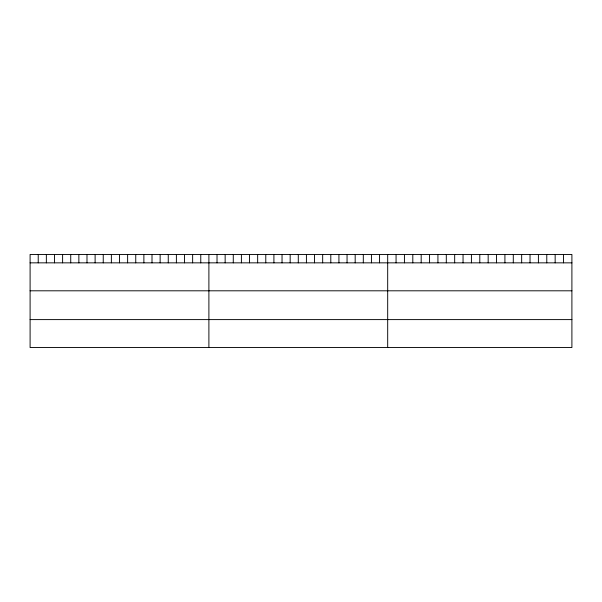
<?xml version="1.0" encoding="UTF-8"?>
<svg xmlns="http://www.w3.org/2000/svg" width="602" height="602" viewBox="0 0 602 602"><rect width="100%" height="100%" fill="white"/><g stroke="black" fill="none" stroke-linecap="round" stroke-linejoin="round"><path stroke-width="0.9" d="M571.9 262.848L571.9 347.55L30.1 347.55L30.1 254.45L571.9 254.45L571.9 262.848L30.1 262.848M30.1 290.804L571.9 290.804M30.1 319.602L571.9 319.602M563.525 254.45L563.525 262.848M555.157 254.45L555.157 262.848M546.782 254.45L546.782 262.848M538.406 254.45L538.406 262.848M530.031 254.45L530.031 262.848M521.663 254.45L521.663 262.848M513.288 254.45L513.288 262.848M504.912 254.45L504.912 262.848M496.537 254.45L496.537 262.848M488.169 254.45L488.169 262.848M479.794 254.45L479.794 262.848M471.419 254.45L471.419 262.848M463.051 254.45L463.051 262.848M454.676 254.45L454.676 262.848M446.3 254.45L446.3 262.848M437.925 254.45L437.925 262.848M429.557 254.45L429.557 262.848M421.182 254.45L421.182 262.848M412.806 254.45L412.806 262.848M404.431 254.45L404.431 262.848M396.063 254.45L396.063 262.848M387.688 254.45L387.688 347.55M379.561 254.45L379.561 262.848M371.434 254.45L371.434 262.848M363.307 254.45L363.307 262.848M355.18 254.45L355.18 262.848M347.053 254.45L347.053 262.848M338.926 254.45L338.926 262.848M330.799 254.45L330.799 262.848M322.672 254.45L322.672 262.848M314.545 254.45L314.545 262.848M306.418 254.45L306.418 262.848M298.291 254.45L298.291 262.848M290.164 254.45L290.164 262.848M282.037 254.45L282.037 262.848M273.91 254.45L273.91 262.848M265.783 254.45L265.783 262.848M257.656 254.45L257.656 262.848M249.529 254.45L249.529 262.848M241.402 254.45L241.402 262.848M233.275 254.45L233.275 262.848M225.148 254.45L225.148 262.848M217.021 254.45L217.021 262.848M208.894 254.45L208.894 347.55M200.767 254.45L200.767 262.848M192.64 254.45L192.64 262.848M184.513 254.45L184.513 262.848M176.386 254.45L176.386 262.848M168.259 254.45L168.259 262.848M160.132 254.45L160.132 262.848M152.005 254.45L152.005 262.848M143.878 254.45L143.878 262.848M135.751 254.45L135.751 262.848M127.624 254.45L127.624 262.848M119.497 254.45L119.497 262.848M111.37 254.45L111.37 262.848M103.243 254.45L103.243 262.848M95.116 254.45L95.116 262.848M86.989 254.45L86.989 262.848M78.862 254.45L78.862 262.848M70.735 254.45L70.735 262.848M62.608 254.45L62.608 262.848M54.481 254.45L54.481 262.848M46.354 254.45L46.354 262.848M38.227 254.45L38.227 262.848"/></g></svg>
